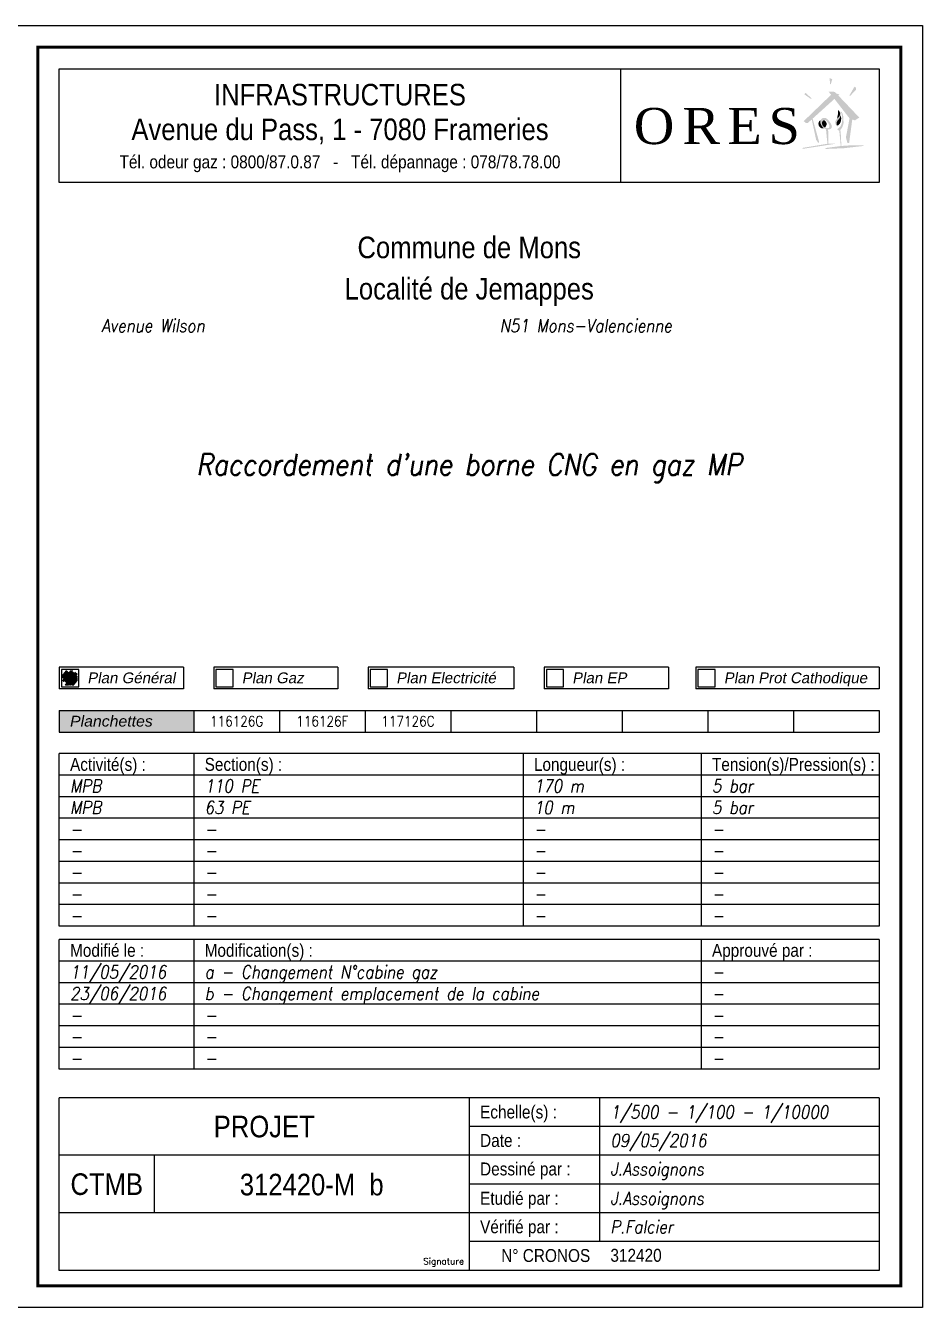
# Model space of a CAD drawing. Header units: millimetres. Extents: x 233857 to 235003, y 252930 to 253232.
# Drawn here: x 234795.3 to 235003.1, y 252930 to 253227 of the extents above; entities that cross this region are included whole.
import ezdxf
from ezdxf.enums import TextEntityAlignment as Align

# ---------------------------------------------------------------- set-up
doc = ezdxf.new("R2010")
doc.units = ezdxf.units.MM
doc.layers.get('0').update_dxf_attribs({"linetype": 'CONTINUOUS'})
for name, color, linetype in [('1CART_GENERAL', 1, 'CONTINUOUS'), ('1CARTOUCHE', 7, 'CONTINUOUS'), ('1CTM', 6, 'CONTINUOUS')]:
    doc.layers.add(name, color=color, linetype=linetype)
doc.styles.add('Cartouche', font='arial.ttf', dxfattribs={"width": 0.85})
doc.styles.add('ROMANS', font='romans.shx')
doc.styles.get("Standard").update_dxf_attribs({"font": 'romans.shx', "width": 0.85})

# ---------------------------------------------------------------- blocks, each defined once
blk = doc.blocks.new('CARTOUCHE_ETAT_500')
at = {"layer": '1CART_GENERAL', "ltscale": 0.5}
h = blk.add_hatch(color=1, dxfattribs=at)
h.paths.add_polyline_path([(-197.81, 147.21), (-198.32, 147.62), (-198.49, 147.62), (-199.32, 146.59), (-199.32, 146.19), (-198.89, 145.85)])
h.paths.add_polyline_path([(-199.32, 146.19), (-199.32, 145.86), (-199.05, 145.65), (-198.89, 145.85)])
h.paths.add_polyline_path([(-199.05, 145.65), (-199.25, 145.4), (-198.82, 145.05), (-198.62, 145.3)])
h.paths.add_polyline_path([(-198.89, 145.85), (-199.05, 145.65), (-198.62, 145.3), (-198.46, 145.5)])
h.paths.add_polyline_path([(-197.37, 146.86), (-197.81, 147.21), (-198.89, 145.85), (-198.46, 145.5)])
h.paths.add_polyline_path([(-199.25, 145.4), (-199.32, 145.32), (-199.32, 145.17), (-198.96, 144.87), (-198.82, 145.05)])
h.paths.add_polyline_path([(-198.62, 145.3), (-198.82, 145.05), (-198.41, 144.72), (-198.2, 144.97)])
h.paths.add_polyline_path([(-198.63, 144.44), (-198.78, 144.25), (-198.49, 144.02), (-198.11, 144.02)])
h.paths.add_polyline_path([(-198.54, 144.54), (-198.63, 144.44), (-198.11, 144.02), (-197.9, 144.02)])
h.paths.add_polyline_path([(-198.41, 144.72), (-198.54, 144.54), (-197.9, 144.02), (-197.88, 144.02), (-197.75, 144.19)])
h.paths.add_polyline_path([(-198.2, 144.97), (-198.41, 144.72), (-197.75, 144.19), (-197.55, 144.44)])
h.paths.add_polyline_path([(-198.46, 145.5), (-198.62, 145.3), (-198.2, 144.97), (-198.05, 145.17)])
h.paths.add_polyline_path([(-198.05, 145.17), (-198.2, 144.97), (-197.55, 144.44), (-197.39, 144.64)])
h.paths.add_polyline_path([(-196.96, 146.53), (-197.37, 146.86), (-198.46, 145.5), (-198.05, 145.17)])
h.paths.add_polyline_path([(-196.3, 146), (-196.96, 146.53), (-198.05, 145.17), (-197.39, 144.64)])
h.paths.add_polyline_path([(-197.55, 144.44), (-197.75, 144.19), (-197.54, 144.02), (-197.41, 144.02), (-197.26, 144.21)])
h.paths.add_polyline_path([(-197.39, 144.64), (-197.55, 144.44), (-197.26, 144.21), (-197.1, 144.41)])
h.paths.add_polyline_path([(-197.1, 144.41), (-197.26, 144.21), (-197.03, 144.02), (-196.69, 144.02), (-196.67, 144.05)])
h.paths.add_polyline_path([(-195.72, 145.24), (-195.72, 145.53), (-196.02, 145.77), (-197.1, 144.41), (-196.67, 144.05)])
h.paths.add_polyline_path([(-196.02, 145.77), (-196.3, 146), (-197.39, 144.64), (-197.1, 144.41)])
h.paths.add_polyline_path([(-195.72, 145.92), (-195.83, 146), (-196.02, 145.77), (-195.72, 145.53)])
h.paths.add_polyline_path([(-196.11, 146.23), (-196.3, 146), (-196.02, 145.77), (-195.83, 146)])
h.paths.add_polyline_path([(-195.72, 146.22), (-195.96, 146.42), (-196.11, 146.23), (-195.83, 146), (-195.72, 146.14)])
h.paths.add_polyline_path([(-196.77, 146.76), (-196.96, 146.53), (-196.3, 146), (-196.11, 146.23)])
h.paths.add_polyline_path([(-197.18, 147.09), (-197.37, 146.86), (-196.96, 146.53), (-196.77, 146.76)])
h.paths.add_polyline_path([(-197.03, 147.28), (-197.18, 147.09), (-196.77, 146.76), (-196.62, 146.95)])
h.paths.add_polyline_path([(-196.95, 147.39), (-197.03, 147.28), (-196.62, 146.95), (-196.54, 147.06)])
h.paths.add_polyline_path([(-197.62, 147.44), (-197.81, 147.21), (-197.37, 146.86), (-197.18, 147.09)])
h.paths.add_polyline_path([(-197.46, 147.62), (-197.48, 147.62), (-197.62, 147.44), (-197.18, 147.09), (-197.03, 147.28)])
h.paths.add_polyline_path([(-197.23, 147.62), (-197.46, 147.62), (-197.03, 147.28), (-196.95, 147.39)])
h.paths.add_polyline_path([(-196.76, 147.62), (-196.76, 147.62), (-197.23, 147.62), (-196.95, 147.39)])
h.paths.add_polyline_path([(-196.35, 147.29), (-196.54, 147.06), (-195.88, 146.53), (-195.72, 146.73), (-195.72, 146.78)])
h.paths.add_polyline_path([(-196.54, 147.06), (-196.62, 146.95), (-195.96, 146.42), (-195.88, 146.53)])
h.paths.add_polyline_path([(-196.62, 146.95), (-196.77, 146.76), (-196.11, 146.23), (-195.96, 146.42)])
at = {"layer": '1CARTOUCHE'}
h = blk.add_hatch(color=256, dxfattribs=at)
h.paths.add_polyline_path([(-27.5, 274.87), (-27.05, 274.49), (-27.02, 274.45), (-26.53, 274.45), (-25.7, 275.22), (-25.63, 275.22), (-24.62, 270.53), (-24.1, 269.8), (-23.93, 270.04), (-25.42, 275.39), (-25.42, 275.46), (-20.42, 279.98), (-20.35, 279.98), (-16.88, 275.5), (-17.71, 271.15), (-17.71, 271.02), (-17.36, 269.8), (-16.98, 269.77), (-16.25, 275.25), (-15.63, 275.04), (-14.62, 275.7), (-19.48, 280.81), (-19.27, 281.05), (-19.86, 281.23), (-20.31, 281.64), (-20.63, 281.68), (-21.74, 281.71), (-21.15, 280.98)])
h.paths.add_polyline_path([(-27.09, 281.43), (-27.36, 281.09), (-25.98, 280.11), (-25.59, 280.08)], flags=17)
h.paths.add_polyline_path([(-21.43, 283.38), (-21.18, 283.52), (-20.9, 284.6), (-21.46, 284.84)])
h.paths.add_polyline_path([(-16.95, 280.74), (-16.7, 280.74), (-15.38, 282.16), (-15.42, 282.65), (-15.73, 282.86)])
h.paths.add_polyline_path([(-18.3, 275.53), (-18.33, 275.88), (-18.37, 276.09), (-18.44, 276.36), (-18.51, 276.61), (-18.61, 276.82), (-18.68, 276.92), (-18.75, 276.99), (-18.86, 277.09), (-18.89, 277.09), (-18.96, 277.06), (-18.99, 276.92), (-19.03, 276.78), (-19.03, 276.61), (-19.06, 276.47), (-19.1, 276.33), (-19.13, 276.19), (-19.2, 276.05), (-19.27, 275.91), (-19.38, 275.81), (-19.45, 275.7), (-19.59, 275.57), (-19.79, 275.36), (-19.93, 275.22), (-19.97, 275.15), (-20.04, 275.04), (-20.11, 274.94), (-20.14, 274.87), (-20.18, 274.7), (-20.18, 274.38), (-20.11, 274.21), (-20.07, 274.07), (-20.04, 273.97), (-19.9, 273.79), (-19.59, 273.48), (-19.72, 273.72), (-19.79, 273.86), (-19.83, 273.97), (-19.86, 274.25), (-19.86, 274.45), (-19.83, 274.66), (-19.79, 274.77), (-19.69, 274.94), (-19.62, 275.04), (-19.48, 275.18), (-19.34, 275.36), (-19.24, 275.5), (-19.13, 275.67), (-19.06, 275.84), (-18.99, 275.98), (-18.93, 276.19), (-18.89, 276.5), (-18.86, 276.71), (-18.82, 276.78), (-18.75, 276.68), (-18.72, 276.5), (-18.68, 276.33), (-18.65, 276.09), (-18.61, 275.67), (-18.58, 275.5), (-18.58, 275.22), (-18.61, 274.77), (-18.65, 274.56), (-18.68, 274.35), (-18.79, 274.07), (-18.86, 273.9), (-18.96, 273.72), (-19.06, 273.59), (-19.17, 273.48), (-19.27, 273.38), (-19.38, 273.27), (-19.52, 273.17), (-19.59, 273.1), (-19.69, 273.03), (-19.65, 272.89), (-19.55, 272.79), (-19.48, 272.72), (-19.34, 272.72), (-19.27, 272.68), (-19.24, 272.44), (-19.13, 271.36), (-19.06, 270.63), (-18.99, 269.9), (-18.93, 269.14), (-18.96, 269.07), (-19.13, 269.07), (-19.34, 269.04), (-19.62, 269), (-19.9, 268.97), (-20.21, 268.93), (-20.42, 268.9), (-20.7, 268.86), (-20.97, 268.83), (-21.25, 268.79), (-21.5, 268.76), (-21.77, 268.72), (-22.05, 268.69), (-22.33, 268.65), (-22.47, 268.62), (-22.5, 268.58), (-22.43, 268.48), (-22.36, 268.45), (-21.7, 268.45), (-20.87, 268.48), (-19.97, 268.52), (-19.1, 268.55), (-18.27, 268.58), (-17.43, 268.69), (-16.49, 268.79), (-15.9, 268.86), (-15.28, 268.93), (-14.65, 269), (-14.06, 269.07), (-13.65, 269.14), (-13.56, 269.28), (-15, 269.28), (-16.29, 269.24), (-17.78, 269.21), (-18.61, 269.11), (-18.75, 269.14), (-18.75, 269.49), (-18.82, 270.11), (-18.86, 271.12), (-18.89, 271.68), (-18.96, 272.27), (-18.99, 272.79), (-18.99, 272.86), (-18.89, 272.96), (-18.82, 273.06), (-18.79, 273.1), (-18.72, 273.2), (-18.65, 273.34), (-18.58, 273.48), (-18.51, 273.62), (-18.44, 273.83), (-18.37, 274.04), (-18.3, 274.28), (-18.27, 274.45)])
h.paths.add_polyline_path([(-21.22, 274.28), (-21.25, 274.38), (-21.36, 274.52), (-21.46, 274.7), (-21.6, 274.87), (-21.67, 274.97), (-21.84, 275.15), (-21.98, 275.29), (-22.16, 275.43), (-22.29, 275.53), (-22.5, 275.6), (-22.64, 275.63), (-22.95, 275.6), (-23.06, 275.6), (-23.23, 275.5), (-23.34, 275.43), (-23.44, 275.29), (-23.54, 275.15), (-23.58, 275.04), (-23.61, 274.97), (-23.65, 274.77), (-23.61, 274.49), (-23.61, 274.38), (-23.58, 274.32), (-23.51, 274.14), (-23.47, 274), (-23.41, 273.9), (-23.3, 273.76), (-23.27, 273.69), (-23.23, 273.66), (-23.16, 273.55), (-23.06, 273.45), (-22.88, 273.27), (-22.75, 273.2), (-22.61, 273.1), (-22.5, 273.06), (-22.36, 273), (-22.33, 272.96), (-22.33, 272.86), (-22.29, 272.51), (-22.12, 270.77), (-21.98, 269.63), (-27.82, 268.65), (-27.71, 268.45), (-19.9, 269.66), (-21.63, 269.66), (-21.77, 269.63), (-21.84, 272.89), (-21.81, 272.96), (-21.56, 272.96), (-21.43, 273), (-21.32, 273.03), (-21.18, 273.13), (-21.08, 273.24), (-21.04, 273.31), (-21.01, 273.41), (-20.97, 273.55), (-21.01, 273.72), (-21.04, 273.9), (-21.08, 274), (-21.15, 274.14)])
h.paths.add_polyline_path([(-21.63, 274.04), (-21.6, 273.93), (-21.53, 273.76), (-21.53, 273.59), (-21.56, 273.48), (-21.67, 273.31), (-21.81, 273.27), (-22.05, 273.27), (-22.26, 273.31), (-22.47, 273.34), (-22.61, 273.41), (-22.75, 273.48), (-22.88, 273.59), (-23.02, 273.72), (-23.09, 273.83), (-23.16, 273.93), (-23.23, 274.11), (-23.27, 274.25), (-23.27, 274.42), (-23.27, 274.52), (-23.23, 274.63), (-23.16, 274.77), (-23.06, 274.91), (-22.92, 275.04), (-22.75, 275.11), (-22.5, 275.08), (-22.4, 275.04), (-22.22, 274.91), (-22.16, 274.84), (-22.02, 274.66), (-21.91, 274.52), (-21.81, 274.38), (-21.74, 274.25)], flags=16)
at = {"layer": '1CARTOUCHE', "true_color": 0x4dffff}
h = blk.add_hatch(color=131, dxfattribs=at)
h.paths.add_polyline_path([(-19.57, 276.54), (-19.62, 276.2), (-19.71, 275.82), (-19.77, 275.38), (-19.59, 275.57), (-19.45, 275.7), (-19.38, 275.81), (-19.27, 275.91), (-19.2, 276.05), (-19.13, 276.19), (-19.1, 276.33), (-19.06, 276.47), (-19.04, 276.58), (-19.07, 276.71), (-19.13, 276.91), (-19.25, 277.16), (-19.36, 277.32), (-19.44, 277.39), (-19.52, 277.38), (-19.58, 277.32), (-19.59, 277.17), (-19.58, 276.97), (-19.54, 276.77)])
h.paths.add_polyline_path([(-18.84, 275.06), (-18.81, 275.38), (-18.81, 275.6), (-18.87, 276.05), (-18.92, 276.21), (-18.93, 276.19), (-18.99, 275.98), (-19.06, 275.84), (-19.13, 275.67), (-19.24, 275.5), (-19.34, 275.36), (-19.48, 275.18), (-19.62, 275.04), (-19.69, 274.94), (-19.79, 274.77), (-19.83, 274.66), (-19.86, 274.45), (-19.86, 274.25), (-19.83, 273.97), (-19.79, 273.86), (-19.78, 273.85), (-19.77, 273.85), (-19.67, 273.86), (-19.55, 273.88), (-19.44, 273.95), (-19.28, 274.1), (-19.08, 274.34), (-18.94, 274.64)])
at = {"layer": '1CARTOUCHE', "true_color": 0xffd600}
h = blk.add_hatch(color=40, dxfattribs=at)
h.paths.add_polyline_path([(-23.51, 274.14), (-23.58, 274.32), (-23.61, 274.38), (-23.61, 274.49), (-23.65, 274.77), (-23.61, 274.97), (-23.58, 275.04), (-23.83, 274.91), (-23.95, 274.77), (-24.04, 274.6), (-24.07, 274.45), (-24.08, 274.18), (-24.03, 273.92), (-23.92, 273.69), (-23.81, 273.53), (-23.66, 273.37), (-23.5, 273.27), (-23.32, 273.2), (-23.15, 273.18), (-22.97, 273.18), (-22.85, 273.24), (-22.84, 273.25), (-22.88, 273.27), (-23.06, 273.45), (-23.16, 273.55), (-23.23, 273.66), (-23.27, 273.69), (-23.3, 273.76), (-23.41, 273.9), (-23.47, 274)])
h.paths.add_polyline_path([(-22.19, 274.23), (-22.21, 274.38), (-22.24, 274.52), (-22.35, 274.68), (-22.5, 274.88), (-22.62, 274.99), (-22.73, 275.07), (-22.8, 275.09), (-22.92, 275.04), (-23.06, 274.91), (-23.16, 274.77), (-23.23, 274.63), (-23.27, 274.52), (-23.27, 274.42), (-23.27, 274.25), (-23.23, 274.11), (-23.16, 273.93), (-23.09, 273.83), (-23.02, 273.72), (-22.88, 273.59), (-22.75, 273.48), (-22.61, 273.41), (-22.6, 273.41), (-22.53, 273.45), (-22.39, 273.61), (-22.3, 273.79), (-22.21, 274)])
at = {"color": 7}
blk.add_line((-205.01, 141.15), (-205.01, 177.33), dxfattribs=at)
at = {"layer": '1CARTOUCHE', "color": 7}
for p, q in [((-171.22, 148.32), (-200.01, 148.32)), ((-200.01, 148.32), (-200.01, 143.32)), ((-171.22, 148.32), (-171.22, 143.32)), ((-135.43, 148.32), (-164.22, 148.32)), ((-164.22, 148.32), (-164.22, 143.32)), ((-135.43, 148.32), (-135.43, 143.32)), ((-94.64, 148.32), (-128.43, 148.32)), ((-128.43, 148.32), (-128.43, 143.32)), ((-94.64, 148.32), (-94.64, 143.32)), ((-87.64, 148.32), (-87.64, 143.32)), ((-58.85, 148.32), (-87.64, 148.32)), ((-58.85, 148.32), (-58.85, 143.32)), ((-10, 148.32), (-52.5, 148.32)), ((-52.5, 148.32), (-52.5, 143.32)), ((-10, 148.32), (-10, 143.32)), ((-171.22, 143.32), (-200.01, 143.32)), ((-135.43, 143.32), (-164.22, 143.32)), ((-94.64, 143.32), (-128.43, 143.32)), ((-58.85, 143.32), (-87.64, 143.32)), ((-10, 143.32), (-52.5, 143.32)), ((-200.01, 88.32), (-200.01, 128.32)), ((-10, 128.32), (-200.01, 128.32)), ((-10, 128.32), (-10, 88.32)), ((-10, 123.32), (-200.01, 123.32)), ((-10, 118.32), (-200.01, 118.32)), ((-10, 113.32), (-200.01, 113.32)), ((-10, 108.32), (-200.01, 108.32)), ((-10, 103.32), (-200.01, 103.32)), ((-10, 98.32), (-200.01, 98.32)), ((-10, 98.32), (-200.01, 98.32)), ((-10, 93.32), (-200.01, 93.32)), ((-10, 93.32), (-200.01, 93.32)), ((-10, 88.32), (-200.01, 88.32)), ((-200.01, 55.23), (-200.01, 85.23)), ((-10, 85.23), (-200.01, 85.23)), ((-10, 85.23), (-10, 55.23)), ((-10, 80.23), (-200.01, 80.23)), ((-10, 75.23), (-200.01, 75.23)), ((-10, 70.23), (-200.01, 70.23)), ((-10, 65.23), (-200.01, 65.23)), ((-10, 60.23), (-200.01, 60.23)), ((-10, 55.23), (-200.01, 55.23)), ((-200.01, 8.57), (-200.01, 48.57)), ((-10, 48.57), (-200.01, 48.57)), ((-74.8, 48.57), (-74.8, 15.23)), ((-10, 48.57), (-10, 8.57)), ((-10, 41.89), (-105, 41.89)), ((-10, 35.23), (-200.01, 35.23)), ((-10, 28.55), (-105, 28.55)), ((-10, 21.89), (-200.01, 21.89)), ((-10, 15.23), (-105, 15.23)), ((-10, 8.57), (-200.01, 8.57))]:
    blk.add_line(p, q, dxfattribs=at)
at = {"layer": '1CARTOUCHE', "color": 7, "const_width": 0.698}
blk.add_lwpolyline([(-205.01, 5), (-205.01, 292), (-5, 292), (-5, 5), (-5, 5)], close=True, dxfattribs=at)
at = {"layer": '1CARTOUCHE', "color": 7}
blk.add_lwpolyline([(-200.01, 260.63), (-200.01, 287), (-10, 287), (-10, 260.63)], close=True, dxfattribs=at)
at = {"layer": '1CARTOUCHE', "color": 7, "flags": 128}
for points in [[(-69.91, 260.63), (-69.91, 287)], [(-168.82, 128.32), (-168.82, 88.32)], [(-92.52, 128.32), (-92.52, 88.32)], [(-51.26, 128.32), (-51.26, 88.32)], [(-168.82, 85.23), (-168.82, 55.23)], [(-51.26, 85.23), (-51.26, 55.23)], [(-105, 48.57), (-105, 28.57)], [(-178, 35.23), (-178, 21.89)], [(-105, 28.57), (-105, 8.57)]]:
    blk.add_lwpolyline(points, dxfattribs=at)
at = {"layer": '1CARTOUCHE', "ltscale": 0.5}
for points in [[(-199.51, 143.82), (-195.51, 143.82), (-195.51, 147.82), (-199.51, 147.82)], [(-163.72, 143.82), (-159.72, 143.82), (-159.72, 147.82), (-163.72, 147.82)], [(-127.93, 143.82), (-123.93, 143.82), (-123.93, 147.82), (-127.93, 147.82)], [(-87.14, 143.82), (-83.14, 143.82), (-83.14, 147.82), (-87.14, 147.82)], [(-52, 143.82), (-48, 143.82), (-48, 147.82), (-52, 147.82)]]:
    blk.add_lwpolyline(points, close=True, dxfattribs=at)
at = {"color": 7, "style": 'Cartouche', "width": 0.85}
for tag, p in [('COM', (-105, 243.11)), ('LOC', (-105, 233.53))]:
    blk.add_attdef(tag, text='', height=5, dxfattribs=at).set_placement(p, align=Align.CENTER)
at = {"color": 7, "oblique": 10, "width": 0.85}
for tag, p in [('RUE1', (-190.26, 225.98)), ('NAT1', (-97.95, 225.98)), ('RUE2', (-190.26, 217.98)), ('NAT2', (-97.95, 217.98)), ('RUE3', (-190.26, 209.98)), ('NAT3', (-97.95, 209.98))]:
    blk.add_attdef(tag, p, '', height=3, dxfattribs=at)
blk.add_attdef('DSCR', text='', height=5, dxfattribs=at).set_placement((-105, 192.81), align=Align.CENTER)
at = {"layer": '1CARTOUCHE', "color": 7, "style": 'Cartouche', "width": 0.85}
for s, height, p in [('INFRASTRUCTURES', 5, (-134.96, 278.51)), ('Tél. odeur gaz : 0800/87.0.87   -   Tél. dépannage : 078/78.78.00', 3, (-134.96, 263.93))]:
    blk.add_text(s, height=height, dxfattribs=at).set_placement(p, align=Align.CENTER)
at = {"layer": '1CARTOUCHE', "color": 7, "style": 'Cartouche', "oblique": 10}
for s, p in [('Plan Général', (-193.51, 144.62)), ('Plan Gaz', (-157.72, 144.62)), ('Plan Electricité', (-121.93, 144.62)), ('Plan EP', (-81.14, 144.62)), ('Plan Prot Cathodique', (-46, 144.62))]:
    blk.add_text(s, height=2.5, dxfattribs=at).set_placement(p)
at = {"layer": '1CARTOUCHE', "color": 7, "style": 'Cartouche', "width": 0.85}
for s, height, p in [('Activité(s) :', 2.9922, (-197.51, 124.32)), ('Section(s) :', 2.9922, (-166.32, 124.32)), ('Longueur(s) :', 2.9922, (-90.02, 124.32)), ('Tension(s)/Pression(s) :', 2.9922, (-48.76, 124.32)), ('Modifié le :', 2.9922, (-197.51, 81.23)), ('Modification(s) :', 2.9922, (-166.32, 81.23)), ('Approuvé par :', 2.9922, (-48.76, 81.23)), ('Echelle(s) :', 3, (-102.5, 43.77)), ('Date :', 3, (-102.5, 37.17)), ('Dessiné par :', 3, (-102.5, 30.57)), ('Etudié par :', 3, (-102.5, 23.77)), ('Vérifié par :', 3, (-102.5, 17.17))]:
    blk.add_text(s, height=height, dxfattribs=at).set_placement(p)
blk.add_text('PROJET', height=5, dxfattribs=at).set_placement((-152.51, 41.9), align=Align.MIDDLE)
blk.add_text('N° CRONOS', height=3, dxfattribs=at).set_placement((-76.97, 10.51), align=Align.RIGHT)
at = {"layer": '1CARTOUCHE', "color": 7, "style": 'ROMANS'}
blk.add_text('Signature', height=1.5, dxfattribs=at).set_placement((-106.23, 9.93), align=Align.RIGHT)
at = {"layer": '1CARTOUCHE', "insert": (-66.88, 277.93), "char_height": 8.3679, "width": 34.5546, "attachment_point": 1, "style": 'Cartouche'}
blk.add_mtext('{\\fTimes New Roman|b0|i0|c0|p18;\\W1.03;\\T1.2;ORES}', dxfattribs=at)
at = {"layer": '1CARTOUCHE', "color": 7, "style": 'Cartouche', "width": 0.85}
blk.add_attdef('STBE', text='', height=5, dxfattribs=at).set_placement((-134.96, 270.47), align=Align.CENTER)
at = {"layer": '1CARTOUCHE', "color": 7, "oblique": 10, "width": 0.85}
for tag, p in [('AC1', (-197.51, 119.32)), ('AC1-2', (-166.32, 119.32)), ('AC1-3', (-90.02, 119.32)), ('AC1-4', (-48.76, 119.32)), ('AC2', (-197.51, 114.32)), ('AC2-2', (-166.32, 114.32)), ('AC2-3', (-90.02, 114.32)), ('AC2-4', (-48.76, 114.32)), ('AC3', (-197.51, 109.32)), ('AC3-2', (-166.32, 109.32)), ('AC3-3', (-90.02, 109.32)), ('AC3-4', (-48.76, 109.32)), ('AC4', (-197.51, 104.32)), ('AC4-2', (-166.32, 104.32)), ('AC4-3', (-90.02, 104.32)), ('AC4-4', (-48.76, 104.32)), ('AC5', (-197.51, 99.32)), ('AC5-2', (-166.32, 99.32)), ('AC5-3', (-90.02, 99.32)), ('AC5-4', (-48.76, 99.32)), ('AC6', (-197.51, 94.32)), ('AC6-2', (-166.32, 94.32)), ('AC6-3', (-90.02, 94.32)), ('AC6-4', (-48.76, 94.32)), ('AC7', (-197.51, 89.32)), ('AC7-2', (-166.32, 89.32)), ('AC7-3', (-90.02, 89.32)), ('AC7-4', (-48.76, 89.32)), ('MD1', (-197.51, 76.23)), ('MD1-2', (-166.32, 76.23)), ('MD1-3', (-48.76, 76.23)), ('MD2', (-197.51, 71.23)), ('MD2-2', (-166.32, 71.23)), ('MD2-3', (-48.76, 71.23)), ('MD3', (-197.51, 66.23)), ('MD3-2', (-166.32, 66.23)), ('MD3-3', (-48.76, 66.23)), ('MD4', (-197.51, 61.23)), ('MD4-2', (-166.32, 61.23)), ('MD4-3', (-48.76, 61.23)), ('MD5', (-197.51, 56.23)), ('MD5-2', (-166.32, 56.23)), ('MD5-3', (-48.76, 56.23)), ('ECH', (-72.3, 43.77)), ('DAT', (-72.3, 37.17)), ('DES', (-72.3, 30.57)), ('ETD', (-72.3, 23.77)), ('VRF', (-72.3, 17.17))]:
    blk.add_attdef(tag, p, '', height=3, dxfattribs=at)
at = {"layer": '1CARTOUCHE', "color": 7, "style": 'Cartouche', "width": 0.85}
blk.add_attdef('PRJ', text='', height=5, dxfattribs=at).set_placement((-141.5, 28.56), align=Align.MIDDLE)
blk.add_attdef('CRS', (-72.3, 10.57), '', height=3, dxfattribs=at)
at = {"layer": '1CTM', "color": 6, "style": 'Cartouche', "width": 0.85}
blk.add_attdef('CTM', text='', height=5, dxfattribs=at).set_placement((-189, 28.56), align=Align.MIDDLE)
blk = doc.blocks.new('*T3')
at = {"layer": '1CARTOUCHE', "color": 0, "linetype": 'ByBlock', "lineweight": -2, "transparency": 16777216}
for p, q in [((0, 0), (190, 0)), ((0, 0), (0, -5)), ((31.18, 0), (31.18, -5)), ((51.03, 0), (51.03, -5)), ((70.89, 0), (70.89, -5)), ((90.74, 0), (90.74, -5)), ((110.59, 0), (110.59, -5)), ((130.44, 0), (130.44, -5)), ((150.3, 0), (150.3, -5)), ((170.15, 0), (170.15, -5)), ((190, 0), (190, -5)), ((0, -5), (190, -5))]:
    blk.add_line(p, q, dxfattribs=at)
at = {"layer": '1CARTOUCHE', "color": 141, "true_color": 0xa8d4ff, "transparency": 16777216}
blk.add_solid([(0, 0), (0, -5), (31.18, 0), (31.18, -5)], dxfattribs=at)
at = {"layer": '1CARTOUCHE', "color": 0, "transparency": 16777216, "rotation": 360}
for s, insert, char_height, width, attachment_point in [('{\\fArial|b0|i1|c0|p34;\\W1.05;Planchettes}', (2.5, -2.5), 2.5, 26.1823, 4), ('116126G', (41.11, -2.5), 2.4, 18.9523, 5), ('116126F', (60.96, -2.5), 2.4, 18.9523, 5), ('117126C', (80.81, -2.5), 2.4, 18.9523, 5)]:
    blk.add_mtext(s, dxfattribs=dict(at, insert=insert, char_height=char_height, width=width, attachment_point=attachment_point))

msp = doc.modelspace()

# ---------------------------------------------------------------- linework, layer by layer
at = {"layer": '1CARTOUCHE'}
msp.add_lwpolyline([(233857.38, 253226.96), (235003.07, 253226.96), (235003.07, 252929.96), (233857.38, 252929.96)], close=True, dxfattribs=at)

# ---------------------------------------------------------------- block references
msp.add_blockref('*T3', (234803.06, 253068.28))
at = {"layer": '1CARTOUCHE', "ltscale": 0.5}
ref = msp.add_blockref('CARTOUCHE_ETAT_500', (235003.07, 252929.96), dxfattribs=at)
ref.add_attrib('STBE', 'Avenue du Pass, 1 - 7080 Frameries', dxfattribs={"color": 7, "height": 5, "style": 'Cartouche', "width": 0.85}).set_placement((234868.11, 253200.42), align=Align.CENTER)
ref.add_attrib('COM', 'Commune de Mons', dxfattribs={"layer": '0', "color": 7, "height": 5, "style": 'Cartouche', "width": 0.85}).set_placement((234898.06, 253173.07), align=Align.CENTER)
ref.add_attrib('LOC', 'Localité de Jemappes', dxfattribs={"layer": '0', "color": 7, "height": 5, "style": 'Cartouche', "width": 0.85}).set_placement((234898.06, 253163.49), align=Align.CENTER)
ref.add_attrib('RUE1', 'Avenue Wilson', (234812.81, 253155.93), dxfattribs={"layer": '0', "color": 7, "height": 3, "oblique": 10, "width": 0.85})
ref.add_attrib('DSCR', "Raccordement d'une borne CNG en gaz MP", dxfattribs={"layer": '0', "color": 7, "height": 5, "oblique": 10, "width": 0.85}).set_placement((234898.06, 253122.76), align=Align.CENTER)
ref.add_attrib('NAT1', 'N51 Mons-Valencienne', (234905.12, 253155.93), dxfattribs={"layer": '0', "color": 7, "height": 3, "oblique": 10, "width": 0.85})
ref.add_attrib('PRJ', '312420-M  b', dxfattribs={"color": 7, "height": 5, "style": 'Cartouche', "width": 0.85}).set_placement((234861.56, 252958.51), align=Align.MIDDLE)
ref.add_attrib('CTM', 'CTMB', dxfattribs={"layer": '1CTM', "color": 6, "height": 5, "style": 'Cartouche', "width": 0.85}).set_placement((234814.06, 252958.51), align=Align.MIDDLE)
ref.add_attrib('ECH', '1/500 - 1/100 - 1/10000', (234930.77, 252973.72), dxfattribs={"color": 7, "height": 3, "oblique": 10, "width": 0.85})
ref.add_attrib('DAT', '09/05/2016', (234930.77, 252967.12), dxfattribs={"color": 7, "height": 3, "oblique": 10, "width": 0.85})
ref.add_attrib('DES', 'J.Assoignons', (234930.77, 252960.52), dxfattribs={"color": 7, "height": 3, "oblique": 10, "width": 0.85})
ref.add_attrib('ETD', 'J.Assoignons', (234930.77, 252953.72), dxfattribs={"color": 7, "height": 3, "oblique": 10, "width": 0.85})
ref.add_attrib('VRF', 'P.Falcier', (234930.77, 252947.12), dxfattribs={"color": 7, "height": 3, "oblique": 10, "width": 0.85})
ref.add_attrib('TRC', '312420', (234930.77, 252940.52), dxfattribs={"color": 7, "height": 3, "style": 'Cartouche', "width": 0.85})
ref.add_attrib('AC1', 'MPB', (234805.56, 253049.28), dxfattribs={"color": 7, "height": 3, "oblique": 10, "width": 0.85})
ref.add_attrib('AC1-2', '110 PE', (234836.75, 253049.28), dxfattribs={"color": 7, "height": 3, "oblique": 10, "width": 0.85})
ref.add_attrib('AC1-3', '170 m', (234913.04, 253049.28), dxfattribs={"color": 7, "height": 3, "oblique": 10, "width": 0.85})
ref.add_attrib('AC1-4', '5 bar', (234954.3, 253049.28), dxfattribs={"color": 7, "height": 3, "oblique": 10, "width": 0.85})
ref.add_attrib('AC2', 'MPB', (234805.56, 253044.28), dxfattribs={"color": 7, "height": 3, "oblique": 10, "width": 0.85})
ref.add_attrib('AC2-2', '63 PE', (234836.75, 253044.28), dxfattribs={"color": 7, "height": 3, "oblique": 10, "width": 0.85})
ref.add_attrib('AC2-3', '10 m', (234913.04, 253044.28), dxfattribs={"color": 7, "height": 3, "oblique": 10, "width": 0.85})
ref.add_attrib('AC2-4', '5 bar', (234954.3, 253044.28), dxfattribs={"color": 7, "height": 3, "oblique": 10, "width": 0.85})
ref.add_attrib('AC3', '-', (234805.56, 253039.28), dxfattribs={"color": 7, "height": 3, "oblique": 10, "width": 0.85})
ref.add_attrib('AC3-2', '-', (234836.75, 253039.28), dxfattribs={"color": 7, "height": 3, "oblique": 10, "width": 0.85})
ref.add_attrib('AC3-3', '-', (234913.04, 253039.28), dxfattribs={"color": 7, "height": 3, "oblique": 10, "width": 0.85})
ref.add_attrib('AC3-4', '-', (234954.3, 253039.28), dxfattribs={"color": 7, "height": 3, "oblique": 10, "width": 0.85})
ref.add_attrib('AC4', '-', (234805.56, 253034.28), dxfattribs={"color": 7, "height": 3, "oblique": 10, "width": 0.85})
ref.add_attrib('AC4-2', '-', (234836.75, 253034.28), dxfattribs={"color": 7, "height": 3, "oblique": 10, "width": 0.85})
ref.add_attrib('AC4-3', '-', (234913.04, 253034.28), dxfattribs={"color": 7, "height": 3, "oblique": 10, "width": 0.85})
ref.add_attrib('AC4-4', '-', (234954.3, 253034.28), dxfattribs={"color": 7, "height": 3, "oblique": 10, "width": 0.85})
ref.add_attrib('AC5', '-', (234805.56, 253029.28), dxfattribs={"color": 7, "height": 3, "oblique": 10, "width": 0.85})
ref.add_attrib('AC5-2', '-', (234836.75, 253029.28), dxfattribs={"color": 7, "height": 3, "oblique": 10, "width": 0.85})
ref.add_attrib('AC5-3', '-', (234913.04, 253029.28), dxfattribs={"color": 7, "height": 3, "oblique": 10, "width": 0.85})
ref.add_attrib('AC5-4', '-', (234954.3, 253029.28), dxfattribs={"color": 7, "height": 3, "oblique": 10, "width": 0.85})
ref.add_attrib('MD1', '11/05/2016', (234805.56, 253006.18), dxfattribs={"color": 7, "height": 3, "oblique": 10, "width": 0.85})
ref.add_attrib('MD1-2', 'a - Changement N°cabine gaz', (234836.75, 253006.18), dxfattribs={"color": 7, "height": 3, "oblique": 10, "width": 0.85})
ref.add_attrib('MD1-3', '-', (234954.3, 253006.18), dxfattribs={"color": 7, "height": 3, "oblique": 10, "width": 0.85})
ref.add_attrib('MD2', '23/06/2016', (234805.56, 253001.18), dxfattribs={"color": 7, "height": 3, "oblique": 10, "width": 0.85})
ref.add_attrib('MD2-2', 'b - Changement emplacement de la cabine ', (234836.75, 253001.18), dxfattribs={"color": 7, "height": 3, "oblique": 10, "width": 0.85})
ref.add_attrib('MD2-3', '-', (234954.3, 253001.18), dxfattribs={"color": 7, "height": 3, "oblique": 10, "width": 0.85})
ref.add_attrib('MD3', '-', (234805.56, 252996.18), dxfattribs={"color": 7, "height": 3, "oblique": 10, "width": 0.85})
ref.add_attrib('MD3-2', '-', (234836.75, 252996.18), dxfattribs={"color": 7, "height": 3, "oblique": 10, "width": 0.85})
ref.add_attrib('MD3-3', '-', (234954.3, 252996.18), dxfattribs={"color": 7, "height": 3, "oblique": 10, "width": 0.85})
ref.add_attrib('MD4', '-', (234805.56, 252991.18), dxfattribs={"color": 7, "height": 3, "oblique": 10, "width": 0.85})
ref.add_attrib('MD4-2', '-', (234836.75, 252991.18), dxfattribs={"color": 7, "height": 3, "oblique": 10, "width": 0.85})
ref.add_attrib('MD4-3', '-', (234954.3, 252991.18), dxfattribs={"color": 7, "height": 3, "oblique": 10, "width": 0.85})
ref.add_attrib('MD5', '-', (234805.56, 252986.18), dxfattribs={"color": 7, "height": 3, "oblique": 10, "width": 0.85})
ref.add_attrib('MD5-2', '-', (234836.75, 252986.18), dxfattribs={"color": 7, "height": 3, "oblique": 10, "width": 0.85})
ref.add_attrib('MD5-3', '-', (234954.3, 252986.18), dxfattribs={"color": 7, "height": 3, "oblique": 10, "width": 0.85})
ref.add_attrib('AC6', '-', (234805.56, 253024.28), dxfattribs={"color": 7, "height": 3, "oblique": 10, "width": 0.85})
ref.add_attrib('AC6-2', '-', (234836.75, 253024.28), dxfattribs={"color": 7, "height": 3, "oblique": 10, "width": 0.85})
ref.add_attrib('AC6-3', '-', (234913.04, 253024.28), dxfattribs={"color": 7, "height": 3, "oblique": 10, "width": 0.85})
ref.add_attrib('AC6-4', '-', (234954.3, 253024.28), dxfattribs={"color": 7, "height": 3, "oblique": 10, "width": 0.85})
ref.add_attrib('AC7', '-', (234805.56, 253019.28), dxfattribs={"color": 7, "height": 3, "oblique": 10, "width": 0.85})
ref.add_attrib('AC7-2', '-', (234836.75, 253019.28), dxfattribs={"color": 7, "height": 3, "oblique": 10, "width": 0.85})
ref.add_attrib('AC7-3', '-', (234913.04, 253019.28), dxfattribs={"color": 7, "height": 3, "oblique": 10, "width": 0.85})
ref.add_attrib('AC7-4', '-', (234954.3, 253019.28), dxfattribs={"color": 7, "height": 3, "oblique": 10, "width": 0.85})

doc.saveas('drawing.dxf')
